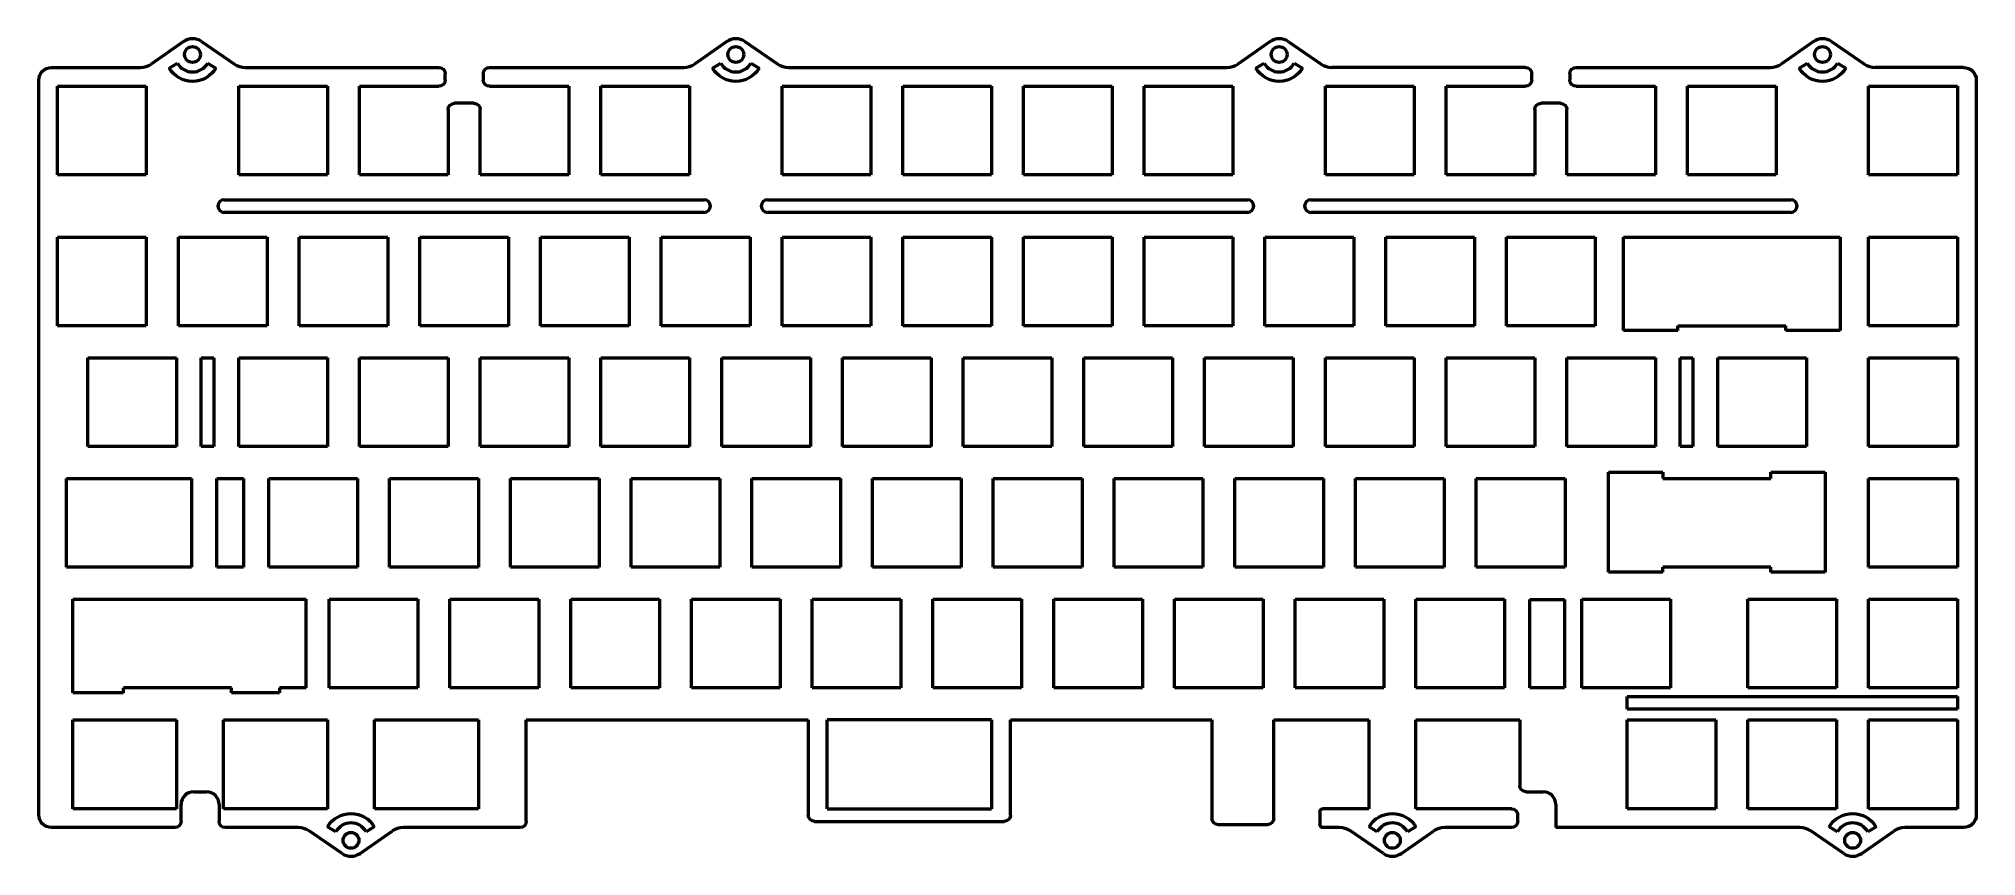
# Model space of a CAD drawing. Header units: millimetres. Extents: x 58 to 363, y 121 to 250.
import ezdxf

# ---------------------------------------------------------------- set-up
doc = ezdxf.new("R2010")
doc.units = ezdxf.units.MM
doc.header["$LTSCALE"] = 0.75
doc.layers.add('Visible', color=7, linetype='Continuous', lineweight=50)

msp = doc.modelspace()

# ---------------------------------------------------------------- linework, layer by layer
at = {"layer": 'Visible'}
for p, q in [((80.55, 250.04), (75.47, 246.5)), ((83.39, 250.05), (88.6, 246.49)), ((166.27, 250.04), (161.2, 246.5)), ((169.11, 250.05), (174.32, 246.49)), ((252, 250.04), (246.92, 246.5)), ((254.84, 250.05), (260.05, 246.49)), ((337.72, 250.04), (332.65, 246.5)), ((340.56, 250.05), (345.78, 246.49)), ((59.72, 245.96), (73.76, 245.96)), ((78.3, 245.86), (79.6, 246.61)), ((84.36, 246.61), (85.66, 245.86)), ((90.29, 245.96), (120.84, 245.96)), ((121.84, 243.99), (121.84, 244.96)), ((127.84, 244.96), (127.84, 243.99)), ((128.84, 245.96), (159.48, 245.96)), ((164.02, 245.86), (165.32, 246.61)), ((170.08, 246.61), (171.38, 245.86)), ((176.02, 245.96), (245.21, 245.96)), ((249.75, 245.86), (251.05, 246.61)), ((255.81, 246.61), (257.11, 245.86)), ((292.29, 245.96), (261.74, 245.96)), ((293.29, 243.99), (293.29, 244.96)), ((299.29, 244.96), (299.29, 243.99)), ((300.29, 245.96), (330.93, 245.96)), ((335.47, 245.86), (336.77, 246.61)), ((341.53, 246.61), (342.83, 245.86)), ((361.42, 245.96), (347.47, 245.96)), ((57.72, 128), (57.72, 243.96)), ((60.69, 228.99), (60.69, 242.99)), ((60.69, 242.99), (74.69, 242.99)), ((74.69, 242.99), (74.69, 228.99)), ((89.27, 228.99), (89.27, 242.99)), ((89.27, 242.99), (103.26, 242.99)), ((103.26, 242.99), (103.26, 228.99)), ((108.32, 228.99), (108.32, 242.99)), ((108.32, 242.99), (120.84, 242.99)), ((128.84, 242.99), (141.36, 242.99)), ((141.36, 242.99), (141.36, 228.99)), ((146.42, 242.99), (160.41, 242.99)), ((146.42, 228.99), (146.42, 242.99)), ((160.41, 242.99), (160.41, 228.99)), ((174.99, 228.99), (174.99, 242.99)), ((174.99, 242.99), (188.99, 242.99)), ((188.99, 242.99), (188.99, 228.99)), ((194.04, 228.99), (194.04, 242.99)), ((194.04, 242.99), (208.04, 242.99)), ((208.04, 242.99), (208.04, 228.99)), ((213.09, 228.99), (213.09, 242.99)), ((213.09, 242.99), (227.09, 242.99)), ((227.09, 242.99), (227.09, 228.99)), ((232.14, 228.99), (232.14, 242.99)), ((232.14, 242.99), (246.14, 242.99)), ((246.14, 242.99), (246.14, 228.99)), ((260.72, 228.99), (260.72, 242.99)), ((260.72, 242.99), (274.71, 242.99)), ((274.71, 242.99), (274.71, 228.99)), ((279.77, 228.99), (279.77, 242.99)), ((279.77, 242.99), (292.29, 242.99)), ((300.29, 242.99), (312.81, 242.99)), ((312.81, 242.99), (312.81, 228.99)), ((317.87, 242.99), (331.86, 242.99)), ((317.87, 228.99), (317.87, 242.99)), ((331.86, 242.99), (331.86, 228.99)), ((346.44, 228.99), (346.44, 242.99)), ((346.44, 242.99), (360.44, 242.99)), ((360.44, 242.99), (360.44, 228.99)), ((363.42, 243.96), (363.42, 128)), ((122.31, 239.31), (122.31, 228.99)), ((126.37, 240.31), (123.31, 240.31)), ((127.37, 228.99), (127.37, 239.31)), ((293.76, 239.31), (293.76, 228.99)), ((297.82, 240.31), (294.76, 240.31)), ((298.82, 228.99), (298.82, 239.31)), ((74.69, 228.99), (60.69, 228.99)), ((103.26, 228.99), (89.27, 228.99)), ((122.31, 228.99), (108.32, 228.99)), ((141.36, 228.99), (127.37, 228.99)), ((160.41, 228.99), (146.42, 228.99)), ((188.99, 228.99), (174.99, 228.99)), ((208.04, 228.99), (194.04, 228.99)), ((227.09, 228.99), (213.09, 228.99)), ((246.14, 228.99), (232.14, 228.99)), ((274.71, 228.99), (260.72, 228.99)), ((293.76, 228.99), (279.77, 228.99)), ((312.81, 228.99), (298.82, 228.99)), ((331.86, 228.99), (317.87, 228.99)), ((360.44, 228.99), (346.44, 228.99)), ((86.98, 225.08), (162.7, 225.08)), ((172.7, 225.08), (248.43, 225.08)), ((258.43, 225.08), (334.15, 225.08)), ((162.7, 223.08), (86.98, 223.08)), ((248.43, 223.08), (172.7, 223.08)), ((334.15, 223.08), (258.43, 223.08)), ((60.69, 219.18), (74.69, 219.18)), ((60.69, 205.18), (60.69, 219.18)), ((74.69, 219.18), (74.69, 205.18)), ((79.74, 205.18), (79.74, 219.18)), ((79.74, 219.18), (93.74, 219.18)), ((93.74, 219.18), (93.74, 205.18)), ((98.79, 205.18), (98.79, 219.18)), ((98.79, 219.18), (112.79, 219.18)), ((112.79, 219.18), (112.79, 205.18)), ((117.84, 205.18), (117.84, 219.18)), ((117.84, 219.18), (131.84, 219.18)), ((131.84, 219.18), (131.84, 205.18)), ((136.89, 219.18), (150.89, 219.18)), ((136.89, 205.18), (136.89, 219.18)), ((150.89, 219.18), (150.89, 205.18)), ((155.94, 205.18), (155.94, 219.18)), ((155.94, 219.18), (169.94, 219.18)), ((169.94, 219.18), (169.94, 205.18)), ((174.99, 205.18), (174.99, 219.18)), ((174.99, 219.18), (188.99, 219.18)), ((188.99, 219.18), (188.99, 205.18)), ((194.04, 205.18), (194.04, 219.18)), ((194.04, 219.18), (208.04, 219.18)), ((208.04, 219.18), (208.04, 205.18)), ((213.09, 205.18), (213.09, 219.18)), ((213.09, 219.18), (227.09, 219.18)), ((227.09, 219.18), (227.09, 205.18)), ((232.14, 219.18), (246.14, 219.18)), ((232.14, 205.18), (232.14, 219.18)), ((246.14, 219.18), (246.14, 205.18)), ((251.19, 205.18), (251.19, 219.18)), ((251.19, 219.18), (265.19, 219.18)), ((265.19, 219.18), (265.19, 205.18)), ((270.24, 205.18), (270.24, 219.18)), ((270.24, 219.18), (284.24, 219.18)), ((284.24, 219.18), (284.24, 205.18)), ((289.29, 205.18), (289.29, 219.18)), ((289.29, 219.18), (303.29, 219.18)), ((303.29, 219.18), (303.29, 205.18)), ((307.76, 219.18), (341.97, 219.18)), ((307.76, 204.43), (307.76, 219.18)), ((341.97, 219.18), (341.97, 204.43)), ((346.44, 219.18), (360.44, 219.18)), ((346.44, 205.18), (346.44, 219.18)), ((360.44, 219.18), (360.44, 205.18)), ((74.69, 205.18), (60.69, 205.18)), ((93.74, 205.18), (79.74, 205.18)), ((112.79, 205.18), (98.79, 205.18)), ((131.84, 205.18), (117.84, 205.18)), ((150.89, 205.18), (136.89, 205.18)), ((169.94, 205.18), (155.94, 205.18)), ((188.99, 205.18), (174.99, 205.18)), ((208.04, 205.18), (194.04, 205.18)), ((227.09, 205.18), (213.09, 205.18)), ((246.14, 205.18), (232.14, 205.18)), ((265.19, 205.18), (251.19, 205.18)), ((284.24, 205.18), (270.24, 205.18)), ((303.29, 205.18), (289.29, 205.18)), ((316.34, 205.18), (333.39, 205.18)), ((316.34, 204.43), (316.34, 205.18)), ((333.39, 204.43), (333.39, 205.18)), ((360.44, 205.18), (346.44, 205.18)), ((316.34, 204.43), (307.76, 204.43)), ((341.97, 204.43), (333.39, 204.43)), ((65.45, 186.13), (65.45, 200.13)), ((65.45, 200.13), (79.45, 200.13)), ((79.45, 200.13), (79.45, 186.13)), ((83.36, 186.13), (83.36, 200.13)), ((83.36, 200.13), (85.36, 200.13)), ((85.36, 200.13), (85.36, 186.13)), ((89.27, 186.13), (89.27, 200.13)), ((89.27, 200.13), (103.26, 200.13)), ((103.26, 200.13), (103.26, 186.13)), ((108.32, 186.13), (108.32, 200.13)), ((108.32, 200.13), (122.31, 200.13)), ((122.31, 200.13), (122.31, 186.13)), ((127.37, 186.13), (127.37, 200.13)), ((127.37, 200.13), (141.36, 200.13)), ((141.36, 200.13), (141.36, 186.13)), ((146.42, 186.13), (146.42, 200.13)), ((146.42, 200.13), (160.41, 200.13)), ((160.41, 200.13), (160.41, 186.13)), ((165.47, 186.13), (165.47, 200.13)), ((165.47, 200.13), (179.46, 200.13)), ((179.46, 200.13), (179.46, 186.13)), ((184.52, 186.13), (184.52, 200.13)), ((184.52, 200.13), (198.51, 200.13)), ((198.51, 200.13), (198.51, 186.13)), ((203.57, 200.13), (217.56, 200.13)), ((203.57, 186.13), (203.57, 200.13)), ((217.56, 200.13), (217.56, 186.13)), ((222.62, 200.13), (236.61, 200.13)), ((222.62, 186.13), (222.62, 200.13)), ((236.61, 200.13), (236.61, 186.13)), ((241.67, 200.13), (255.66, 200.13)), ((241.67, 186.13), (241.67, 200.13)), ((255.66, 200.13), (255.66, 186.13)), ((260.72, 186.13), (260.72, 200.13)), ((260.72, 200.13), (274.71, 200.13)), ((274.71, 200.13), (274.71, 186.13)), ((279.77, 186.13), (279.77, 200.13)), ((279.77, 200.13), (293.76, 200.13)), ((293.76, 200.13), (293.76, 186.13)), ((298.82, 186.13), (298.82, 200.13)), ((298.82, 200.13), (312.81, 200.13)), ((312.81, 200.13), (312.81, 186.13)), ((316.72, 200.13), (318.72, 200.13)), ((316.72, 186.13), (316.72, 200.13)), ((318.72, 200.13), (318.72, 186.13)), ((322.63, 186.13), (322.63, 200.13)), ((322.63, 200.13), (336.63, 200.13)), ((336.63, 200.13), (336.63, 186.13)), ((346.44, 186.13), (346.44, 200.13)), ((346.44, 200.13), (360.44, 200.13)), ((360.44, 200.13), (360.44, 186.13)), ((79.45, 186.13), (65.45, 186.13)), ((85.36, 186.13), (83.36, 186.13)), ((103.26, 186.13), (89.27, 186.13)), ((122.31, 186.13), (108.32, 186.13)), ((141.36, 186.13), (127.37, 186.13)), ((160.41, 186.13), (146.42, 186.13)), ((179.46, 186.13), (165.47, 186.13)), ((198.51, 186.13), (184.52, 186.13)), ((217.56, 186.13), (203.57, 186.13)), ((236.61, 186.13), (222.62, 186.13)), ((255.66, 186.13), (241.67, 186.13)), ((274.71, 186.13), (260.72, 186.13)), ((293.76, 186.13), (279.77, 186.13)), ((312.81, 186.13), (298.82, 186.13)), ((318.72, 186.13), (316.72, 186.13)), ((336.63, 186.13), (322.63, 186.13)), ((360.44, 186.13), (346.44, 186.13)), ((62.07, 167.08), (62.07, 181.08)), ((62.07, 181.08), (81.83, 181.08)), ((81.83, 181.08), (81.83, 167.08)), ((85.83, 167.08), (85.83, 181.07)), ((85.83, 181.07), (90.03, 181.07)), ((90.03, 181.07), (90.03, 167.08)), ((94.03, 167.08), (94.03, 181.08)), ((94.03, 181.08), (108.03, 181.08)), ((108.03, 181.08), (108.03, 167.08)), ((113.08, 167.08), (113.08, 181.08)), ((113.08, 181.08), (127.08, 181.08)), ((127.08, 181.08), (127.08, 167.08)), ((132.13, 181.08), (146.13, 181.08)), ((132.13, 167.08), (132.13, 181.08)), ((146.13, 181.08), (146.13, 167.08)), ((151.18, 167.08), (151.18, 181.08)), ((151.18, 181.08), (165.18, 181.08)), ((165.18, 181.08), (165.18, 167.08)), ((170.23, 167.08), (170.23, 181.08)), ((170.23, 181.08), (184.23, 181.08)), ((184.23, 181.08), (184.23, 167.08)), ((189.28, 167.08), (189.28, 181.08)), ((189.28, 181.08), (203.28, 181.08)), ((203.28, 181.08), (203.28, 167.08)), ((208.33, 181.08), (222.33, 181.08)), ((208.33, 167.08), (208.33, 181.08)), ((222.33, 181.08), (222.33, 167.08)), ((227.38, 167.08), (227.38, 181.08)), ((227.38, 181.08), (241.38, 181.08)), ((241.38, 181.08), (241.38, 167.08)), ((246.43, 167.08), (246.43, 181.08)), ((246.43, 181.08), (260.43, 181.08)), ((260.43, 181.08), (260.43, 167.08)), ((265.48, 167.08), (265.48, 181.08)), ((265.48, 181.08), (279.48, 181.08)), ((279.48, 181.08), (279.48, 167.08)), ((284.53, 181.08), (298.53, 181.08)), ((284.53, 167.08), (284.53, 181.08)), ((298.53, 181.08), (298.53, 167.08)), ((305.38, 166.33), (305.38, 182.08)), ((305.38, 182.08), (313.96, 182.08)), ((313.96, 182.08), (313.96, 181.08)), ((313.96, 181.08), (331.01, 181.08)), ((331.01, 181.08), (331.01, 182.08)), ((331.01, 182.08), (339.58, 182.08)), ((339.58, 182.08), (339.58, 166.33)), ((346.44, 167.08), (346.44, 181.08)), ((346.44, 181.08), (360.44, 181.08)), ((360.44, 181.08), (360.44, 167.08)), ((81.83, 167.08), (62.07, 167.08)), ((90.03, 167.08), (85.83, 167.08)), ((108.03, 167.08), (94.03, 167.08)), ((127.08, 167.08), (113.08, 167.08)), ((146.13, 167.08), (132.13, 167.08)), ((165.18, 167.08), (151.18, 167.08)), ((184.23, 167.08), (170.23, 167.08)), ((203.28, 167.08), (189.28, 167.08)), ((222.33, 167.08), (208.33, 167.08)), ((241.38, 167.08), (227.38, 167.08)), ((260.43, 167.08), (246.43, 167.08)), ((279.48, 167.08), (265.48, 167.08)), ((298.53, 167.08), (284.53, 167.08)), ((313.96, 166.33), (305.38, 166.33)), ((331.01, 167.08), (313.96, 167.08)), ((313.96, 166.33), (313.96, 167.08)), ((331.01, 166.33), (331.01, 167.08)), ((339.58, 166.33), (331.01, 166.33)), ((360.44, 167.08), (346.44, 167.08)), ((63.07, 162.03), (99.93, 162.03)), ((63.07, 157.33), (63.07, 162.03)), ((99.93, 148.03), (99.93, 162.03)), ((103.55, 148.03), (103.55, 162.03)), ((103.55, 162.03), (117.55, 162.03)), ((117.55, 162.03), (117.55, 148.03)), ((122.6, 148.03), (122.6, 162.03)), ((122.6, 162.03), (136.6, 162.03)), ((136.6, 162.03), (136.6, 148.03)), ((141.65, 148.03), (141.65, 162.03)), ((141.65, 162.03), (155.65, 162.03)), ((155.65, 162.03), (155.65, 148.03)), ((160.7, 148.03), (160.7, 162.03)), ((160.7, 162.03), (174.7, 162.03)), ((174.7, 162.03), (174.7, 148.03)), ((179.75, 148.03), (179.75, 162.03)), ((179.75, 162.03), (193.75, 162.03)), ((193.75, 162.03), (193.75, 148.03)), ((198.8, 148.03), (198.8, 162.03)), ((198.8, 162.03), (212.8, 162.03)), ((212.8, 162.03), (212.8, 148.03)), ((217.85, 148.03), (217.85, 162.03)), ((217.85, 162.03), (231.85, 162.03)), ((231.85, 162.03), (231.85, 148.03)), ((236.9, 148.03), (236.9, 162.03)), ((236.9, 162.03), (250.9, 162.03)), ((250.9, 162.03), (250.9, 148.03)), ((255.95, 162.03), (269.95, 162.03)), ((255.95, 148.03), (255.95, 162.03)), ((269.95, 162.03), (269.95, 148.03)), ((275, 148.03), (275, 162.03)), ((275, 162.03), (289, 162.03)), ((289, 162.03), (289, 148.03)), ((293, 148.03), (293, 162.02)), ((293, 162.02), (298.45, 162.02)), ((298.45, 162.02), (298.45, 148.03)), ((301.2, 148.03), (301.2, 162.03)), ((301.2, 162.03), (315.2, 162.03)), ((315.2, 162.03), (315.2, 148.03)), ((327.39, 148.03), (327.39, 162.03)), ((327.39, 162.03), (341.39, 162.03)), ((341.39, 162.03), (341.39, 148.03)), ((346.44, 148.03), (346.44, 162.03)), ((346.44, 162.03), (360.44, 162.03)), ((360.44, 162.03), (360.44, 148.03)), ((63.07, 154.53), (63.07, 157.33)), ((63.07, 147.28), (63.07, 154.53)), ((71.07, 147.28), (63.07, 147.28)), ((88.12, 148.03), (71.07, 148.03)), ((71.07, 147.28), (71.07, 148.03)), ((88.12, 147.28), (88.12, 148.03)), ((95.7, 147.28), (88.12, 147.28)), ((99.93, 148.03), (95.7, 148.03)), ((95.7, 148.03), (95.7, 147.28)), ((117.55, 148.03), (103.55, 148.03)), ((136.6, 148.03), (122.6, 148.03)), ((155.65, 148.03), (141.65, 148.03)), ((174.7, 148.03), (160.7, 148.03)), ((193.75, 148.03), (179.75, 148.03)), ((212.8, 148.03), (198.8, 148.03)), ((231.85, 148.03), (217.85, 148.03)), ((250.9, 148.03), (236.9, 148.03)), ((269.95, 148.03), (255.95, 148.03)), ((289, 148.03), (275, 148.03)), ((298.45, 148.03), (293, 148.03)), ((315.2, 148.03), (301.2, 148.03)), ((341.39, 148.03), (327.39, 148.03)), ((360.44, 148.03), (346.44, 148.03)), ((308.34, 144.68), (308.34, 146.68)), ((308.34, 146.68), (360.44, 146.68)), ((360.44, 144.68), (308.34, 144.68)), ((360.44, 146.68), (360.44, 144.68)), ((63.07, 142.98), (79.45, 142.98)), ((63.07, 128.98), (63.07, 142.98)), ((79.45, 142.98), (79.45, 128.98)), ((86.88, 142.98), (103.26, 142.98)), ((86.88, 128.98), (86.88, 142.98)), ((103.26, 142.98), (103.26, 128.98)), ((110.7, 142.98), (127.08, 142.98)), ((110.7, 128.98), (110.7, 142.98)), ((127.08, 142.98), (127.08, 128.98)), ((134.63, 127), (134.63, 142.98)), ((134.63, 142.98), (150.27, 142.98)), ((150.27, 142.98), (179.13, 142.98)), ((179.13, 142.98), (179.13, 127.98)), ((182.13, 128.98), (182.13, 142.98)), ((208.04, 142.98), (182.13, 142.98)), ((208.04, 142.98), (208.04, 128.98)), ((211.04, 127.98), (211.04, 142.98)), ((211.04, 142.98), (232.76, 142.98)), ((232.76, 142.98), (242.81, 142.98)), ((242.81, 142.98), (242.81, 127.45)), ((252.57, 127.45), (252.57, 142.98)), ((252.57, 142.98), (267.57, 142.98)), ((267.57, 142.98), (267.57, 128.98)), ((275, 128.98), (275, 142.98)), ((275, 142.98), (291.38, 142.98)), ((291.38, 142.98), (291.38, 132.65)), ((308.34, 128.98), (308.34, 142.98)), ((308.34, 142.98), (322.34, 142.98)), ((322.34, 142.98), (322.34, 128.98)), ((327.39, 128.98), (327.39, 142.98)), ((327.39, 142.98), (341.39, 142.98)), ((341.39, 142.98), (341.39, 128.98)), ((346.44, 128.98), (346.44, 142.98)), ((346.44, 142.98), (360.44, 142.98)), ((360.44, 142.98), (360.44, 128.98)), ((82.17, 131.65), (84.17, 131.65)), ((292.38, 131.65), (295.08, 131.65)), ((79.45, 128.98), (63.07, 128.98)), ((80.17, 127), (80.17, 129.65)), ((86.17, 129.65), (86.17, 127)), ((103.26, 128.98), (86.88, 128.98)), ((127.08, 128.98), (110.7, 128.98)), ((182.13, 128.98), (208.04, 128.98)), ((259.84, 128.48), (259.84, 126.5)), ((267.57, 128.98), (260.34, 128.98)), ((290.08, 128.98), (275, 128.98)), ((297.08, 129.65), (297.08, 126)), ((322.34, 128.98), (308.34, 128.98)), ((341.39, 128.98), (327.39, 128.98)), ((360.44, 128.98), (346.44, 128.98)), ((79.17, 126), (59.72, 126)), ((98.66, 126), (87.17, 126)), ((105.57, 121.91), (100.36, 125.48)), ((104.6, 125.35), (103.3, 126.1)), ((108.41, 121.92), (113.48, 125.46)), ((110.66, 126.1), (109.36, 125.35)), ((133.63, 126), (115.2, 126)), ((180.13, 126.98), (210.04, 126.98)), ((251.57, 126.45), (243.81, 126.45)), ((262.97, 126), (260.34, 126)), ((269.88, 121.91), (264.66, 125.48)), ((268.9, 125.35), (267.61, 126.1)), ((272.72, 121.92), (277.79, 125.46)), ((274.97, 126.1), (273.67, 125.35)), ((290.08, 126), (279.5, 126)), ((291.08, 127), (291.08, 127.98)), ((335.6, 126), (297.08, 126)), ((342.5, 121.91), (337.29, 125.48)), ((341.53, 125.35), (340.23, 126.1)), ((345.34, 121.92), (350.42, 125.46)), ((347.6, 126.1), (346.3, 125.35)), ((361.42, 126), (352.13, 126))]:
    msp.add_line(p, q, dxfattribs=at)
for centre in [(81.98, 247.99), (167.7, 247.99), (253.43, 247.99), (339.15, 247.99), (106.98, 123.98), (271.29, 123.98), (343.91, 123.98)]:
    msp.add_circle(centre, 1.25, dxfattribs=at)
for centre, radius, start, end in [((81.98, 247.99), 2.5, 55.6301, 124.877), ((167.7, 247.99), 2.5, 55.6301, 124.877), ((253.43, 247.99), 2.5, 55.6301, 124.877), ((339.15, 247.99), 2.5, 55.6301, 124.877), ((73.76, 248.96), 3, 270, 304.877), ((81.98, 247.99), 2.75, 210, 330), ((90.29, 248.96), 3, 235.6301, 270), ((159.48, 248.96), 3, 270, 304.877), ((167.7, 247.99), 2.75, 210, 330), ((176.02, 248.96), 3, 235.6301, 270), ((245.21, 248.96), 3, 270, 304.877), ((253.43, 247.99), 2.75, 210, 330), ((261.74, 248.96), 3, 235.6301, 270), ((330.93, 248.96), 3, 270, 304.877), ((339.15, 247.99), 2.75, 210, 330), ((347.47, 248.96), 3, 235.6301, 270), ((86.98, 224.08), 1, 90, 270), ((162.7, 224.08), 1, 270, 90), ((172.7, 224.08), 1, 90, 270), ((248.43, 224.08), 1, 270, 90), ((258.43, 224.08), 1, 90, 270), ((334.15, 224.08), 1, 270, 90), ((82.17, 129.65), 2, 90, 180), ((84.17, 129.65), 2, 0, 90), ((295.08, 129.65), 2, 0, 90), ((98.66, 123), 3, 55.6301, 90), ((106.98, 123.98), 2.75, 30, 150), ((115.2, 123), 3, 90, 124.877), ((262.97, 123), 3, 55.6301, 90), ((271.29, 123.98), 2.75, 30, 150), ((279.5, 123), 3, 90, 124.877), ((335.6, 123), 3, 55.6301, 90), ((343.91, 123.98), 2.75, 30, 150), ((352.13, 123), 3, 90, 124.877), ((106.98, 123.98), 2.5, 235.6301, 304.877), ((271.29, 123.98), 2.5, 235.6301, 304.877), ((343.91, 123.98), 2.5, 235.6301, 304.877)]:
    msp.add_arc(centre, radius, start, end, dxfattribs=at)
at = {"layer": 'Visible', "extrusion": (0, 0, -1)}
for centre, radius, start, end in [((-59.72, 243.96), 2, 0, 90), ((-81.98, 247.99), 4.25, 210, 330), ((-120.84, 244.96), 1, 90, 180), ((-128.84, 244.96), 1, 0, 90), ((-167.7, 247.99), 4.25, 210, 330), ((-253.43, 247.99), 4.25, 210, 330), ((-292.29, 244.96), 1, 90, 180), ((-300.29, 244.96), 1, 0, 90), ((-339.15, 247.99), 4.25, 210, 330), ((-361.42, 243.96), 2, 90, 180), ((-120.84, 243.99), 1, 180, 270), ((-128.84, 243.99), 1, 270, 0), ((-292.29, 243.99), 1, 180, 270), ((-300.29, 243.99), 1, 270, 0), ((-123.31, 239.31), 1, 0, 90), ((-126.37, 239.31), 1, 90, 180), ((-294.76, 239.31), 1, 0, 90), ((-297.82, 239.31), 1, 90, 180), ((-292.38, 132.65), 1, 270, 0), ((-260.34, 128.48), 0.5, 0, 90), ((-290.08, 127.98), 1, 90, 180), ((-59.72, 128), 2, 270, 0), ((-79.17, 127), 1, 180, 270), ((-87.17, 127), 1, 270, 0), ((-106.98, 123.98), 4.25, 30, 150), ((-133.63, 127), 1, 180, 270), ((-180.13, 127.98), 1, 270, 0), ((-210.04, 127.98), 1, 180, 270), ((-243.81, 127.45), 1, 270, 0), ((-251.57, 127.45), 1, 180, 270), ((-260.34, 126.5), 0.5, 270, 0), ((-271.29, 123.98), 4.25, 30, 150), ((-290.08, 127), 1, 180, 270), ((-343.91, 123.98), 4.25, 30, 150), ((-361.42, 128), 2, 180, 270)]:
    msp.add_arc(centre, radius, start, end, dxfattribs=at)

doc.saveas('drawing.dxf')
